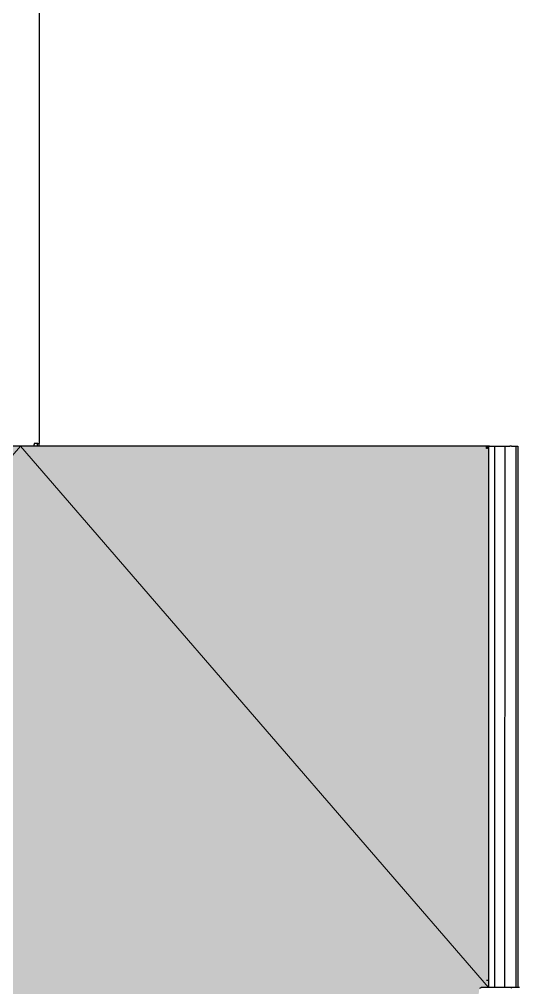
# Model space of a CAD drawing. Header units: millimetres. Extents: x 2698011 to 2856548, y 1019778 to 1210064.
# Drawn here: x 2781327 to 2781876, y 1121683 to 1122747 of the extents above; entities that cross this region are included whole.
import ezdxf

# ---------------------------------------------------------------- set-up
doc = ezdxf.new("R2010")
doc.units = ezdxf.units.MM
doc.layers.add('_ 252', color=9, linetype='Continuous', lineweight=5)
doc.layers.add('Bloques borde', color=9, linetype='Continuous')
doc.layers.add('Y_ CAJAS', color=9, linetype='Continuous')

# ---------------------------------------------------------------- blocks, each defined once
blk = doc.blocks.new('CO ALURA_  2500 tras 1120 CE ESQ - Inc')
h = blk.add_hatch(color=256)
h.dxf.hatch_style = 1
h.paths.add_polyline_path([(0.018, 2.3042, 0.344892), (0.0031, 2.2848, -0.16233), (0.0015, 2.28), (1.0105, 2.28, -0.159948), (1.0089, 2.2847), (1.0089, 2.285, 0.342283), (0.994, 2.3042, 0.126499)])
h = blk.add_hatch(color=256)
h.dxf.hatch_style = 1
h.paths.add_polyline_path([(-0.0075, 2.28), (1.0195, 2.28), (1.0195, 1.685), (-0.0075, 1.685)])
at = {"layer": '_ 252'}
blk.add_lwpolyline([(1.0195, 2.28), (0.506, 1.685), (-0.0075, 2.28)], dxfattribs=at)
at = {"layer": 'Bloques borde', "linetype": 'Continuous'}
for p, q in [((1.0182, 2.28), (1.0113, 2.28)), ((1.0182, 2.28), (1.0113, 2.28)), ((1.0441, 2.28), (1.0182, 2.28)), ((1.0441, 2.28), (1.0182, 2.28)), ((1.0195, 1.685), (1.0195, 2.28)), ((1.0195, 1.685), (1.0195, 2.28)), ((1.0262, 1.685), (1.0262, 2.28)), ((1.0262, 1.685), (1.0262, 2.28)), ((1.0372, 1.685), (1.0372, 2.28)), ((1.0372, 1.685), (1.0372, 2.28)), ((1.0441, 2.28), (1.0441, 2.28)), ((1.0509, 2.28), (1.0441, 2.28)), ((1.0441, 2.28), (1.0441, 2.28)), ((1.0509, 2.28), (1.0441, 2.28)), ((1.0495, 1.685), (1.0495, 2.28)), ((1.0495, 1.685), (1.0495, 2.28)), ((1.0509, 2.28), (1.051, 2.28)), ((1.0509, 2.28), (1.051, 2.28)), ((1.0536, 2.28), (1.051, 2.28)), ((1.0536, 2.28), (1.051, 2.28)), ((1.0518, 1.685), (1.0518, 2.28)), ((1.0518, 1.685), (1.0518, 2.28)), ((1.0173, 1.685), (-0.0053, 1.685)), ((1.0173, 1.685), (-0.0053, 1.685)), ((0.521, 1.685), (0.521, 1.6832)), ((0.521, 1.685), (0.521, 1.6832)), ((0.521, 1.682), (0.521, 1.6832)), ((0.521, 1.682), (0.521, 1.6832)), ((0.525, 1.682), (0.521, 1.682)), ((0.525, 1.682), (0.521, 1.682)), ((0.524, 1.682), (0.524, 1.685)), ((0.524, 1.682), (0.524, 1.685)), ((0.525, 1.682), (0.5268, 1.682)), ((0.525, 1.682), (0.5268, 1.682)), ((0.526, 1.682), (0.526, 1.685)), ((0.526, 1.682), (0.526, 1.685)), ((0.5268, 1.682), (0.5268, 1.19)), ((0.5268, 1.682), (0.5268, 1.19)), ((1.0173, 1.6874), (1.0173, 1.685)), ((1.0173, 1.6874), (1.0173, 1.685)), ((1.0195, 1.6862), (1.0173, 1.6862)), ((1.0195, 1.6862), (1.0173, 1.6862)), ((1.0195, 1.685), (1.0173, 1.685)), ((1.0195, 1.685), (1.0173, 1.685)), ((1.0183, 1.6872), (1.0183, 1.6862)), ((1.0183, 1.6872), (1.0183, 1.6862)), ((1.0205, 1.685), (1.0195, 1.685)), ((1.0205, 1.685), (1.0195, 1.685)), ((1.0205, 1.685), (1.0242, 1.685)), ((1.0205, 1.685), (1.0242, 1.685)), ((1.0242, 1.685), (1.0262, 1.685)), ((1.0242, 1.685), (1.0262, 1.685)), ((1.0262, 1.685), (1.0372, 1.685)), ((1.0262, 1.685), (1.0372, 1.685)), ((1.0372, 1.685), (1.0392, 1.685)), ((1.0372, 1.685), (1.0392, 1.685)), ((1.0392, 1.685), (1.043, 1.685)), ((1.0392, 1.685), (1.043, 1.685)), ((1.0446, 1.685), (1.043, 1.685)), ((1.0446, 1.685), (1.043, 1.685)), ((1.0446, 1.685), (1.0495, 1.685)), ((1.0446, 1.685), (1.0495, 1.685)), ((1.0495, 1.685), (1.0517, 1.685)), ((1.0495, 1.685), (1.0517, 1.685)), ((1.0517, 1.685), (1.0518, 1.685)), ((1.0517, 1.685), (1.0518, 1.685))]:
    blk.add_line(p, q, dxfattribs=at)
for points in [[(1.0195, 2.272, 0), (1.0195, 2.272, 0), (1.0195, 2.272, 0), (1.0195, 2.272, 0), (1.0195, 2.2721, 0), (1.0195, 2.2721, 0), (1.0195, 2.2721, 0), (1.0195, 2.2721, 0), (1.0195, 2.2721, 0), (1.0195, 2.2721, 0), (1.0195, 2.2721, 0), (1.0195, 2.2721, 0), (1.0195, 2.2721, 0), (1.0195, 2.2721, 0), (1.0195, 2.2721, 0), (1.0195, 2.2721, 0), (1.0195, 2.2721, 0), (1.0195, 2.2721, 0), (1.0195, 2.2721, 0), (1.0195, 2.2721, 0), (1.0195, 2.2721, 0), (1.0195, 2.2721, 0), (1.0194, 2.2721, 0), (1.0194, 2.2721, 0), (1.0194, 2.2721, 0), (1.0194, 2.2721, 0), (1.0194, 2.2721, 0), (1.0194, 2.2721, 0), (1.0194, 2.2721, 0), (1.0194, 2.2721, 0), (1.0194, 2.2721, 0), (1.0194, 2.2721, 0), (1.0194, 2.2721, 0), (1.0193, 2.2721, 0), (1.0193, 2.2721, 0), (1.0193, 2.2721, 0), (1.0193, 2.2721, 0), (1.0193, 2.2721, 0), (1.0193, 2.2721, 0), (1.0193, 2.2721, 0), (1.0193, 2.2721, 0), (1.0193, 2.2721, 0), (1.0192, 2.2721, 0), (1.0192, 2.2721, 0), (1.0192, 2.2721, 0), (1.0192, 2.2721, 0), (1.0192, 2.2722, 0), (1.0192, 2.2722, 0), (1.0192, 2.2722, 0), (1.0191, 2.2722, 0), (1.0191, 2.2722, 0), (1.0191, 2.2722, 0), (1.0191, 2.2722, 0), (1.0191, 2.2722, 0), (1.0191, 2.2722, 0), (1.019, 2.2722, 0), (1.019, 2.2722, 0), (1.019, 2.2722, 0), (1.019, 2.2722, 0), (1.019, 2.2722, 0), (1.019, 2.2722, 0), (1.0189, 2.2722, 0), (1.0189, 2.2722, 0), (1.0189, 2.2722, 0), (1.0189, 2.2722, 0), (1.0189, 2.2722, 0), (1.0188, 2.2722, 0), (1.0188, 2.2722, 0), (1.0188, 2.2722, 0), (1.0188, 2.2722, 0), (1.0188, 2.2722, 0), (1.0187, 2.2722, 0), (1.0187, 2.2722, 0), (1.0187, 2.2722, 0), (1.0187, 2.2722, 0), (1.0187, 2.2722, 0), (1.0186, 2.2722, 0), (1.0186, 2.2722, 0), (1.0186, 2.2722, 0), (1.0186, 2.2722, 0), (1.0185, 2.2722, 0), (1.0185, 2.2722, 0), (1.0185, 2.2722, 0), (1.0185, 2.2722, 0), (1.0185, 2.2722, 0), (1.0184, 2.2722, 0), (1.0184, 2.2722, 0), (1.0184, 2.2722, 0), (1.0184, 2.2722, 0), (1.0183, 2.2722, 0), (1.0183, 2.2722, 0), (1.0183, 2.2722, 0), (1.0183, 2.2722, 0), (1.0182, 2.2722, 0), (1.0182, 2.2722, 0), (1.0182, 2.2722, 0), (1.0182, 2.2722, 0), (1.0181, 2.2722, 0), (1.0181, 2.2722, 0), (1.0181, 2.2722, 0), (1.0181, 2.2722, 0), (1.018, 2.2722, 0), (1.018, 2.2722, 0), (1.018, 2.2722, 0), (1.018, 2.2722, 0), (1.0179, 2.2722, 0), (1.0179, 2.2722, 0), (1.0179, 2.2722, 0), (1.0179, 2.2722, 0), (1.0178, 2.2722, 0), (1.0178, 2.2722, 0), (1.0178, 2.2722, 0), (1.0178, 2.2722, 0), (1.0177, 2.2722, 0), (1.0177, 2.2722, 0), (1.0177, 2.2722, 0), (1.0176, 2.2722, 0), (1.0176, 2.2722, 0), (1.0176, 2.2722, 0), (1.0176, 2.2722, 0), (1.0175, 2.2722, 0), (1.0175, 2.2722, 0), (1.0175, 2.2722, 0), (1.0175, 2.2722, 0), (1.0174, 2.2722, 0), (1.0174, 2.2722, 0), (1.0174, 2.2722, 0), (1.0174, 2.2722, 0), (1.0173, 2.2722, 0)], [(1.0195, 2.272, 0), (1.0195, 2.272, 0), (1.0195, 2.272, 0), (1.0195, 2.272, 0), (1.0195, 2.2721, 0), (1.0195, 2.2721, 0), (1.0195, 2.2721, 0), (1.0195, 2.2721, 0), (1.0195, 2.2721, 0), (1.0195, 2.2721, 0), (1.0195, 2.2721, 0), (1.0195, 2.2721, 0), (1.0195, 2.2721, 0), (1.0195, 2.2721, 0), (1.0195, 2.2721, 0), (1.0195, 2.2721, 0), (1.0195, 2.2721, 0), (1.0195, 2.2721, 0), (1.0195, 2.2721, 0), (1.0195, 2.2721, 0), (1.0195, 2.2721, 0), (1.0195, 2.2721, 0), (1.0194, 2.2721, 0), (1.0194, 2.2721, 0), (1.0194, 2.2721, 0), (1.0194, 2.2721, 0), (1.0194, 2.2721, 0), (1.0194, 2.2721, 0), (1.0194, 2.2721, 0), (1.0194, 2.2721, 0), (1.0194, 2.2721, 0), (1.0194, 2.2721, 0), (1.0194, 2.2721, 0), (1.0193, 2.2721, 0), (1.0193, 2.2721, 0), (1.0193, 2.2721, 0), (1.0193, 2.2721, 0), (1.0193, 2.2721, 0), (1.0193, 2.2721, 0), (1.0193, 2.2721, 0), (1.0193, 2.2721, 0), (1.0193, 2.2721, 0), (1.0192, 2.2721, 0), (1.0192, 2.2721, 0), (1.0192, 2.2721, 0), (1.0192, 2.2721, 0), (1.0192, 2.2722, 0), (1.0192, 2.2722, 0), (1.0192, 2.2722, 0), (1.0191, 2.2722, 0), (1.0191, 2.2722, 0), (1.0191, 2.2722, 0), (1.0191, 2.2722, 0), (1.0191, 2.2722, 0), (1.0191, 2.2722, 0), (1.019, 2.2722, 0), (1.019, 2.2722, 0), (1.019, 2.2722, 0), (1.019, 2.2722, 0), (1.019, 2.2722, 0), (1.019, 2.2722, 0), (1.0189, 2.2722, 0), (1.0189, 2.2722, 0), (1.0189, 2.2722, 0), (1.0189, 2.2722, 0), (1.0189, 2.2722, 0), (1.0188, 2.2722, 0), (1.0188, 2.2722, 0), (1.0188, 2.2722, 0), (1.0188, 2.2722, 0), (1.0188, 2.2722, 0), (1.0187, 2.2722, 0), (1.0187, 2.2722, 0), (1.0187, 2.2722, 0), (1.0187, 2.2722, 0), (1.0187, 2.2722, 0), (1.0186, 2.2722, 0), (1.0186, 2.2722, 0), (1.0186, 2.2722, 0), (1.0186, 2.2722, 0), (1.0185, 2.2722, 0), (1.0185, 2.2722, 0), (1.0185, 2.2722, 0), (1.0185, 2.2722, 0), (1.0185, 2.2722, 0), (1.0184, 2.2722, 0), (1.0184, 2.2722, 0), (1.0184, 2.2722, 0), (1.0184, 2.2722, 0), (1.0183, 2.2722, 0), (1.0183, 2.2722, 0), (1.0183, 2.2722, 0), (1.0183, 2.2722, 0), (1.0182, 2.2722, 0), (1.0182, 2.2722, 0), (1.0182, 2.2722, 0), (1.0182, 2.2722, 0), (1.0181, 2.2722, 0), (1.0181, 2.2722, 0), (1.0181, 2.2722, 0), (1.0181, 2.2722, 0), (1.018, 2.2722, 0), (1.018, 2.2722, 0), (1.018, 2.2722, 0), (1.018, 2.2722, 0), (1.0179, 2.2722, 0), (1.0179, 2.2722, 0), (1.0179, 2.2722, 0), (1.0179, 2.2722, 0), (1.0178, 2.2722, 0), (1.0178, 2.2722, 0), (1.0178, 2.2722, 0), (1.0178, 2.2722, 0), (1.0177, 2.2722, 0), (1.0177, 2.2722, 0), (1.0177, 2.2722, 0), (1.0176, 2.2722, 0), (1.0176, 2.2722, 0), (1.0176, 2.2722, 0), (1.0176, 2.2722, 0), (1.0175, 2.2722, 0), (1.0175, 2.2722, 0), (1.0175, 2.2722, 0), (1.0175, 2.2722, 0), (1.0174, 2.2722, 0), (1.0174, 2.2722, 0), (1.0174, 2.2722, 0), (1.0174, 2.2722, 0), (1.0173, 2.2722, 0)], [(1.0195, 2.272, 0), (1.0195, 2.272, 0), (1.0195, 2.272, 0), (1.0195, 2.272, 0), (1.0195, 2.2721, 0), (1.0195, 2.2721, 0), (1.0195, 2.2721, 0), (1.0195, 2.2721, 0), (1.0195, 2.2721, 0), (1.0195, 2.2721, 0), (1.0195, 2.2721, 0), (1.0195, 2.2721, 0), (1.0195, 2.2721, 0), (1.0195, 2.2721, 0), (1.0195, 2.2721, 0), (1.0195, 2.2721, 0), (1.0195, 2.2721, 0), (1.0195, 2.2721, 0), (1.0195, 2.2721, 0), (1.0195, 2.2721, 0), (1.0195, 2.2721, 0), (1.0195, 2.2721, 0), (1.0194, 2.2721, 0), (1.0194, 2.2721, 0), (1.0194, 2.2721, 0), (1.0194, 2.2721, 0), (1.0194, 2.2721, 0), (1.0194, 2.2721, 0), (1.0194, 2.2721, 0), (1.0194, 2.2721, 0), (1.0194, 2.2721, 0), (1.0194, 2.2721, 0), (1.0194, 2.2721, 0), (1.0193, 2.2721, 0), (1.0193, 2.2721, 0), (1.0193, 2.2721, 0), (1.0193, 2.2721, 0), (1.0193, 2.2721, 0), (1.0193, 2.2721, 0), (1.0193, 2.2721, 0), (1.0193, 2.2721, 0), (1.0193, 2.2721, 0), (1.0192, 2.2721, 0), (1.0192, 2.2721, 0), (1.0192, 2.2721, 0), (1.0192, 2.2721, 0), (1.0192, 2.2722, 0), (1.0192, 2.2722, 0), (1.0192, 2.2722, 0), (1.0191, 2.2722, 0), (1.0191, 2.2722, 0), (1.0191, 2.2722, 0), (1.0191, 2.2722, 0), (1.0191, 2.2722, 0), (1.0191, 2.2722, 0), (1.019, 2.2722, 0), (1.019, 2.2722, 0), (1.019, 2.2722, 0), (1.019, 2.2722, 0), (1.019, 2.2722, 0), (1.019, 2.2722, 0), (1.0189, 2.2722, 0), (1.0189, 2.2722, 0), (1.0189, 2.2722, 0), (1.0189, 2.2722, 0), (1.0189, 2.2722, 0), (1.0188, 2.2722, 0), (1.0188, 2.2722, 0), (1.0188, 2.2722, 0), (1.0188, 2.2722, 0), (1.0188, 2.2722, 0), (1.0187, 2.2722, 0), (1.0187, 2.2722, 0), (1.0187, 2.2722, 0), (1.0187, 2.2722, 0), (1.0187, 2.2722, 0), (1.0186, 2.2722, 0), (1.0186, 2.2722, 0), (1.0186, 2.2722, 0), (1.0186, 2.2722, 0), (1.0185, 2.2722, 0), (1.0185, 2.2722, 0), (1.0185, 2.2722, 0), (1.0185, 2.2722, 0), (1.0185, 2.2722, 0), (1.0184, 2.2722, 0), (1.0184, 2.2722, 0), (1.0184, 2.2722, 0), (1.0184, 2.2722, 0), (1.0183, 2.2722, 0), (1.0183, 2.2722, 0), (1.0183, 2.2722, 0), (1.0183, 2.2722, 0), (1.0182, 2.2722, 0), (1.0182, 2.2722, 0), (1.0182, 2.2722, 0), (1.0182, 2.2722, 0), (1.0181, 2.2722, 0), (1.0181, 2.2722, 0), (1.0181, 2.2722, 0), (1.0181, 2.2722, 0), (1.018, 2.2722, 0), (1.018, 2.2722, 0), (1.018, 2.2722, 0), (1.018, 2.2722, 0), (1.0179, 2.2722, 0), (1.0179, 2.2722, 0), (1.0179, 2.2722, 0), (1.0179, 2.2722, 0), (1.0178, 2.2722, 0), (1.0178, 2.2722, 0), (1.0178, 2.2722, 0), (1.0178, 2.2722, 0), (1.0177, 2.2722, 0), (1.0177, 2.2722, 0), (1.0177, 2.2722, 0), (1.0176, 2.2722, 0), (1.0176, 2.2722, 0), (1.0176, 2.2722, 0), (1.0176, 2.2722, 0), (1.0175, 2.2722, 0), (1.0175, 2.2722, 0), (1.0175, 2.2722, 0), (1.0175, 2.2722, 0), (1.0174, 2.2722, 0), (1.0174, 2.2722, 0), (1.0174, 2.2722, 0), (1.0174, 2.2722, 0), (1.0173, 2.2722, 0)], [(1.0195, 2.272, 0), (1.0195, 2.272, 0), (1.0195, 2.272, 0), (1.0195, 2.272, 0), (1.0195, 2.2721, 0), (1.0195, 2.2721, 0), (1.0195, 2.2721, 0), (1.0195, 2.2721, 0), (1.0195, 2.2721, 0), (1.0195, 2.2721, 0), (1.0195, 2.2721, 0), (1.0195, 2.2721, 0), (1.0195, 2.2721, 0), (1.0195, 2.2721, 0), (1.0195, 2.2721, 0), (1.0195, 2.2721, 0), (1.0195, 2.2721, 0), (1.0195, 2.2721, 0), (1.0195, 2.2721, 0), (1.0195, 2.2721, 0), (1.0195, 2.2721, 0), (1.0195, 2.2721, 0), (1.0194, 2.2721, 0), (1.0194, 2.2721, 0), (1.0194, 2.2721, 0), (1.0194, 2.2721, 0), (1.0194, 2.2721, 0), (1.0194, 2.2721, 0), (1.0194, 2.2721, 0), (1.0194, 2.2721, 0), (1.0194, 2.2721, 0), (1.0194, 2.2721, 0), (1.0194, 2.2721, 0), (1.0193, 2.2721, 0), (1.0193, 2.2721, 0), (1.0193, 2.2721, 0), (1.0193, 2.2721, 0), (1.0193, 2.2721, 0), (1.0193, 2.2721, 0), (1.0193, 2.2721, 0), (1.0193, 2.2721, 0), (1.0193, 2.2721, 0), (1.0192, 2.2721, 0), (1.0192, 2.2721, 0), (1.0192, 2.2721, 0), (1.0192, 2.2721, 0), (1.0192, 2.2722, 0), (1.0192, 2.2722, 0), (1.0192, 2.2722, 0), (1.0191, 2.2722, 0), (1.0191, 2.2722, 0), (1.0191, 2.2722, 0), (1.0191, 2.2722, 0), (1.0191, 2.2722, 0), (1.0191, 2.2722, 0), (1.019, 2.2722, 0), (1.019, 2.2722, 0), (1.019, 2.2722, 0), (1.019, 2.2722, 0), (1.019, 2.2722, 0), (1.019, 2.2722, 0), (1.0189, 2.2722, 0), (1.0189, 2.2722, 0), (1.0189, 2.2722, 0), (1.0189, 2.2722, 0), (1.0189, 2.2722, 0), (1.0188, 2.2722, 0), (1.0188, 2.2722, 0), (1.0188, 2.2722, 0), (1.0188, 2.2722, 0), (1.0188, 2.2722, 0), (1.0187, 2.2722, 0), (1.0187, 2.2722, 0), (1.0187, 2.2722, 0), (1.0187, 2.2722, 0), (1.0187, 2.2722, 0), (1.0186, 2.2722, 0), (1.0186, 2.2722, 0), (1.0186, 2.2722, 0), (1.0186, 2.2722, 0), (1.0185, 2.2722, 0), (1.0185, 2.2722, 0), (1.0185, 2.2722, 0), (1.0185, 2.2722, 0), (1.0185, 2.2722, 0), (1.0184, 2.2722, 0), (1.0184, 2.2722, 0), (1.0184, 2.2722, 0), (1.0184, 2.2722, 0), (1.0183, 2.2722, 0), (1.0183, 2.2722, 0), (1.0183, 2.2722, 0), (1.0183, 2.2722, 0), (1.0182, 2.2722, 0), (1.0182, 2.2722, 0), (1.0182, 2.2722, 0), (1.0182, 2.2722, 0), (1.0181, 2.2722, 0), (1.0181, 2.2722, 0), (1.0181, 2.2722, 0), (1.0181, 2.2722, 0), (1.018, 2.2722, 0), (1.018, 2.2722, 0), (1.018, 2.2722, 0), (1.018, 2.2722, 0), (1.0179, 2.2722, 0), (1.0179, 2.2722, 0), (1.0179, 2.2722, 0), (1.0179, 2.2722, 0), (1.0178, 2.2722, 0), (1.0178, 2.2722, 0), (1.0178, 2.2722, 0), (1.0178, 2.2722, 0), (1.0177, 2.2722, 0), (1.0177, 2.2722, 0), (1.0177, 2.2722, 0), (1.0176, 2.2722, 0), (1.0176, 2.2722, 0), (1.0176, 2.2722, 0), (1.0176, 2.2722, 0), (1.0175, 2.2722, 0), (1.0175, 2.2722, 0), (1.0175, 2.2722, 0), (1.0175, 2.2722, 0), (1.0174, 2.2722, 0), (1.0174, 2.2722, 0), (1.0174, 2.2722, 0), (1.0174, 2.2722, 0), (1.0173, 2.2722, 0)], [(1.0195, 1.6872, 0), (1.0195, 1.6872, 0), (1.0195, 1.6872, 0), (1.0195, 1.6872, 0), (1.0195, 1.6872, 0), (1.0195, 1.6872, 0), (1.0195, 1.6872, 0), (1.0195, 1.6872, 0), (1.0195, 1.6872, 0), (1.0195, 1.6872, 0), (1.0195, 1.6872, 0), (1.0195, 1.6872, 0), (1.0195, 1.6872, 0), (1.0195, 1.6872, 0), (1.0195, 1.6872, 0), (1.0195, 1.6872, 0), (1.0195, 1.6872, 0), (1.0195, 1.6872, 0), (1.0195, 1.6872, 0), (1.0195, 1.6872, 0), (1.0195, 1.6872, 0), (1.0195, 1.6872, 0), (1.0194, 1.6872, 0), (1.0194, 1.6872, 0), (1.0194, 1.6872, 0), (1.0194, 1.6872, 0), (1.0194, 1.6872, 0), (1.0194, 1.6872, 0), (1.0194, 1.6872, 0), (1.0194, 1.6872, 0), (1.0194, 1.6872, 0), (1.0194, 1.6872, 0), (1.0194, 1.6872, 0), (1.0193, 1.6873, 0), (1.0193, 1.6873, 0), (1.0193, 1.6873, 0), (1.0193, 1.6873, 0), (1.0193, 1.6873, 0), (1.0193, 1.6873, 0), (1.0193, 1.6873, 0), (1.0193, 1.6873, 0), (1.0193, 1.6873, 0), (1.0192, 1.6873, 0), (1.0192, 1.6873, 0), (1.0192, 1.6873, 0), (1.0192, 1.6873, 0), (1.0192, 1.6873, 0), (1.0192, 1.6873, 0), (1.0192, 1.6873, 0), (1.0191, 1.6873, 0), (1.0191, 1.6873, 0), (1.0191, 1.6873, 0), (1.0191, 1.6873, 0), (1.0191, 1.6873, 0), (1.0191, 1.6873, 0), (1.019, 1.6873, 0), (1.019, 1.6873, 0), (1.019, 1.6873, 0), (1.019, 1.6873, 0), (1.019, 1.6873, 0), (1.019, 1.6873, 0), (1.0189, 1.6873, 0), (1.0189, 1.6873, 0), (1.0189, 1.6873, 0), (1.0189, 1.6873, 0), (1.0189, 1.6873, 0), (1.0188, 1.6873, 0), (1.0188, 1.6873, 0), (1.0188, 1.6873, 0), (1.0188, 1.6873, 0), (1.0188, 1.6873, 0), (1.0187, 1.6873, 0), (1.0187, 1.6873, 0), (1.0187, 1.6873, 0), (1.0187, 1.6873, 0), (1.0187, 1.6873, 0), (1.0186, 1.6873, 0), (1.0186, 1.6873, 0), (1.0186, 1.6873, 0), (1.0186, 1.6873, 0), (1.0185, 1.6873, 0), (1.0185, 1.6873, 0), (1.0185, 1.6873, 0), (1.0185, 1.6873, 0), (1.0185, 1.6873, 0), (1.0184, 1.6873, 0), (1.0184, 1.6873, 0), (1.0184, 1.6873, 0), (1.0184, 1.6874, 0), (1.0183, 1.6874, 0), (1.0183, 1.6874, 0), (1.0183, 1.6874, 0), (1.0183, 1.6874, 0), (1.0182, 1.6874, 0), (1.0182, 1.6874, 0), (1.0182, 1.6874, 0), (1.0182, 1.6874, 0), (1.0181, 1.6874, 0), (1.0181, 1.6874, 0), (1.0181, 1.6874, 0), (1.0181, 1.6874, 0), (1.018, 1.6874, 0), (1.018, 1.6874, 0), (1.018, 1.6874, 0), (1.018, 1.6874, 0), (1.0179, 1.6874, 0), (1.0179, 1.6874, 0), (1.0179, 1.6874, 0), (1.0179, 1.6874, 0), (1.0178, 1.6874, 0), (1.0178, 1.6874, 0), (1.0178, 1.6874, 0), (1.0178, 1.6874, 0), (1.0177, 1.6874, 0), (1.0177, 1.6874, 0), (1.0177, 1.6874, 0), (1.0176, 1.6874, 0), (1.0176, 1.6874, 0), (1.0176, 1.6874, 0), (1.0176, 1.6874, 0), (1.0175, 1.6874, 0), (1.0175, 1.6874, 0), (1.0175, 1.6874, 0), (1.0175, 1.6874, 0), (1.0174, 1.6874, 0), (1.0174, 1.6874, 0), (1.0174, 1.6874, 0), (1.0174, 1.6874, 0), (1.0173, 1.6874, 0)], [(1.0195, 1.6872, 0), (1.0195, 1.6872, 0), (1.0195, 1.6872, 0), (1.0195, 1.6872, 0), (1.0195, 1.6872, 0), (1.0195, 1.6872, 0), (1.0195, 1.6872, 0), (1.0195, 1.6872, 0), (1.0195, 1.6872, 0), (1.0195, 1.6872, 0), (1.0195, 1.6872, 0), (1.0195, 1.6872, 0), (1.0195, 1.6872, 0), (1.0195, 1.6872, 0), (1.0195, 1.6872, 0), (1.0195, 1.6872, 0), (1.0195, 1.6872, 0), (1.0195, 1.6872, 0), (1.0195, 1.6872, 0), (1.0195, 1.6872, 0), (1.0195, 1.6872, 0), (1.0195, 1.6872, 0), (1.0194, 1.6872, 0), (1.0194, 1.6872, 0), (1.0194, 1.6872, 0), (1.0194, 1.6872, 0), (1.0194, 1.6872, 0), (1.0194, 1.6872, 0), (1.0194, 1.6872, 0), (1.0194, 1.6872, 0), (1.0194, 1.6872, 0), (1.0194, 1.6872, 0), (1.0194, 1.6872, 0), (1.0193, 1.6873, 0), (1.0193, 1.6873, 0), (1.0193, 1.6873, 0), (1.0193, 1.6873, 0), (1.0193, 1.6873, 0), (1.0193, 1.6873, 0), (1.0193, 1.6873, 0), (1.0193, 1.6873, 0), (1.0193, 1.6873, 0), (1.0192, 1.6873, 0), (1.0192, 1.6873, 0), (1.0192, 1.6873, 0), (1.0192, 1.6873, 0), (1.0192, 1.6873, 0), (1.0192, 1.6873, 0), (1.0192, 1.6873, 0), (1.0191, 1.6873, 0), (1.0191, 1.6873, 0), (1.0191, 1.6873, 0), (1.0191, 1.6873, 0), (1.0191, 1.6873, 0), (1.0191, 1.6873, 0), (1.019, 1.6873, 0), (1.019, 1.6873, 0), (1.019, 1.6873, 0), (1.019, 1.6873, 0), (1.019, 1.6873, 0), (1.019, 1.6873, 0), (1.0189, 1.6873, 0), (1.0189, 1.6873, 0), (1.0189, 1.6873, 0), (1.0189, 1.6873, 0), (1.0189, 1.6873, 0), (1.0188, 1.6873, 0), (1.0188, 1.6873, 0), (1.0188, 1.6873, 0), (1.0188, 1.6873, 0), (1.0188, 1.6873, 0), (1.0187, 1.6873, 0), (1.0187, 1.6873, 0), (1.0187, 1.6873, 0), (1.0187, 1.6873, 0), (1.0187, 1.6873, 0), (1.0186, 1.6873, 0), (1.0186, 1.6873, 0), (1.0186, 1.6873, 0), (1.0186, 1.6873, 0), (1.0185, 1.6873, 0), (1.0185, 1.6873, 0), (1.0185, 1.6873, 0), (1.0185, 1.6873, 0), (1.0185, 1.6873, 0), (1.0184, 1.6873, 0), (1.0184, 1.6873, 0), (1.0184, 1.6873, 0), (1.0184, 1.6874, 0), (1.0183, 1.6874, 0), (1.0183, 1.6874, 0), (1.0183, 1.6874, 0), (1.0183, 1.6874, 0), (1.0182, 1.6874, 0), (1.0182, 1.6874, 0), (1.0182, 1.6874, 0), (1.0182, 1.6874, 0), (1.0181, 1.6874, 0), (1.0181, 1.6874, 0), (1.0181, 1.6874, 0), (1.0181, 1.6874, 0), (1.018, 1.6874, 0), (1.018, 1.6874, 0), (1.018, 1.6874, 0), (1.018, 1.6874, 0), (1.0179, 1.6874, 0), (1.0179, 1.6874, 0), (1.0179, 1.6874, 0), (1.0179, 1.6874, 0), (1.0178, 1.6874, 0), (1.0178, 1.6874, 0), (1.0178, 1.6874, 0), (1.0178, 1.6874, 0), (1.0177, 1.6874, 0), (1.0177, 1.6874, 0), (1.0177, 1.6874, 0), (1.0176, 1.6874, 0), (1.0176, 1.6874, 0), (1.0176, 1.6874, 0), (1.0176, 1.6874, 0), (1.0175, 1.6874, 0), (1.0175, 1.6874, 0), (1.0175, 1.6874, 0), (1.0175, 1.6874, 0), (1.0174, 1.6874, 0), (1.0174, 1.6874, 0), (1.0174, 1.6874, 0), (1.0174, 1.6874, 0), (1.0173, 1.6874, 0)], [(1.0183, 1.6872, 0), (1.0183, 1.6872, 0), (1.0183, 1.6872, 0), (1.0183, 1.6872, 0), (1.0183, 1.6872, 0), (1.0183, 1.6872, 0), (1.0183, 1.6872, 0), (1.0183, 1.6872, 0), (1.0183, 1.6872, 0), (1.0183, 1.6872, 0), (1.0183, 1.6872, 0), (1.0183, 1.6872, 0), (1.0183, 1.6872, 0), (1.0183, 1.6872, 0), (1.0183, 1.6872, 0), (1.0183, 1.6872, 0), (1.0183, 1.6872, 0), (1.0183, 1.6872, 0), (1.0183, 1.6872, 0), (1.0183, 1.6872, 0), (1.0183, 1.6872, 0), (1.0183, 1.6872, 0), (1.0183, 1.6872, 0), (1.0183, 1.6872, 0), (1.0183, 1.6872, 0), (1.0183, 1.6872, 0), (1.0183, 1.6872, 0), (1.0183, 1.6872, 0), (1.0183, 1.6872, 0), (1.0183, 1.6872, 0), (1.0183, 1.6872, 0), (1.0183, 1.6872, 0), (1.0182, 1.6872, 0), (1.0182, 1.6872, 0), (1.0182, 1.6872, 0), (1.0182, 1.6872, 0), (1.0182, 1.6872, 0), (1.0182, 1.6872, 0), (1.0182, 1.6872, 0), (1.0182, 1.6872, 0), (1.0182, 1.6872, 0), (1.0182, 1.6872, 0), (1.0182, 1.6872, 0), (1.0182, 1.6872, 0), (1.0182, 1.6872, 0), (1.0182, 1.6872, 0), (1.0182, 1.6872, 0), (1.0182, 1.6872, 0), (1.0182, 1.6872, 0), (1.0181, 1.6872, 0), (1.0181, 1.6872, 0), (1.0181, 1.6872, 0), (1.0181, 1.6872, 0), (1.0181, 1.6872, 0), (1.0181, 1.6872, 0), (1.0181, 1.6872, 0), (1.0181, 1.6872, 0), (1.0181, 1.6872, 0), (1.0181, 1.6872, 0), (1.0181, 1.6872, 0), (1.0181, 1.6872, 0), (1.0181, 1.6872, 0), (1.018, 1.6872, 0), (1.018, 1.6872, 0), (1.018, 1.6872, 0), (1.018, 1.6872, 0), (1.018, 1.6872, 0), (1.018, 1.6872, 0), (1.018, 1.6872, 0), (1.018, 1.6872, 0), (1.018, 1.6872, 0), (1.018, 1.6872, 0), (1.018, 1.6872, 0), (1.0179, 1.6872, 0), (1.0179, 1.6872, 0), (1.0179, 1.6872, 0), (1.0179, 1.6872, 0), (1.0179, 1.6872, 0), (1.0179, 1.6872, 0), (1.0179, 1.6872, 0), (1.0179, 1.6872, 0), (1.0179, 1.6872, 0), (1.0179, 1.6872, 0), (1.0178, 1.6872, 0), (1.0178, 1.6872, 0), (1.0178, 1.6872, 0), (1.0178, 1.6873, 0), (1.0178, 1.6873, 0), (1.0178, 1.6873, 0), (1.0178, 1.6873, 0), (1.0178, 1.6873, 0), (1.0178, 1.6873, 0), (1.0178, 1.6873, 0), (1.0177, 1.6873, 0), (1.0177, 1.6873, 0), (1.0177, 1.6873, 0), (1.0177, 1.6873, 0), (1.0177, 1.6873, 0), (1.0177, 1.6873, 0), (1.0177, 1.6873, 0), (1.0177, 1.6873, 0), (1.0176, 1.6873, 0), (1.0176, 1.6873, 0), (1.0176, 1.6873, 0), (1.0176, 1.6873, 0), (1.0176, 1.6873, 0), (1.0176, 1.6873, 0), (1.0176, 1.6873, 0), (1.0176, 1.6873, 0), (1.0176, 1.6873, 0), (1.0175, 1.6873, 0), (1.0175, 1.6873, 0), (1.0175, 1.6873, 0), (1.0175, 1.6873, 0), (1.0175, 1.6873, 0), (1.0175, 1.6873, 0), (1.0175, 1.6873, 0), (1.0175, 1.6873, 0), (1.0174, 1.6873, 0), (1.0174, 1.6873, 0), (1.0174, 1.6873, 0), (1.0174, 1.6873, 0), (1.0174, 1.6873, 0), (1.0174, 1.6873, 0), (1.0174, 1.6873, 0), (1.0174, 1.6873, 0), (1.0173, 1.6873, 0), (1.0173, 1.6873, 0), (1.0173, 1.6873, 0)], [(1.0183, 1.6872, 0), (1.0183, 1.6872, 0), (1.0183, 1.6872, 0), (1.0183, 1.6872, 0), (1.0183, 1.6872, 0), (1.0183, 1.6872, 0), (1.0183, 1.6872, 0), (1.0183, 1.6872, 0), (1.0183, 1.6872, 0), (1.0183, 1.6872, 0), (1.0183, 1.6872, 0), (1.0183, 1.6872, 0), (1.0183, 1.6872, 0), (1.0183, 1.6872, 0), (1.0183, 1.6872, 0), (1.0183, 1.6872, 0), (1.0183, 1.6872, 0), (1.0183, 1.6872, 0), (1.0183, 1.6872, 0), (1.0183, 1.6872, 0), (1.0183, 1.6872, 0), (1.0183, 1.6872, 0), (1.0183, 1.6872, 0), (1.0183, 1.6872, 0), (1.0183, 1.6872, 0), (1.0183, 1.6872, 0), (1.0183, 1.6872, 0), (1.0183, 1.6872, 0), (1.0183, 1.6872, 0), (1.0183, 1.6872, 0), (1.0183, 1.6872, 0), (1.0183, 1.6872, 0), (1.0182, 1.6872, 0), (1.0182, 1.6872, 0), (1.0182, 1.6872, 0), (1.0182, 1.6872, 0), (1.0182, 1.6872, 0), (1.0182, 1.6872, 0), (1.0182, 1.6872, 0), (1.0182, 1.6872, 0), (1.0182, 1.6872, 0), (1.0182, 1.6872, 0), (1.0182, 1.6872, 0), (1.0182, 1.6872, 0), (1.0182, 1.6872, 0), (1.0182, 1.6872, 0), (1.0182, 1.6872, 0), (1.0182, 1.6872, 0), (1.0182, 1.6872, 0), (1.0181, 1.6872, 0), (1.0181, 1.6872, 0), (1.0181, 1.6872, 0), (1.0181, 1.6872, 0), (1.0181, 1.6872, 0), (1.0181, 1.6872, 0), (1.0181, 1.6872, 0), (1.0181, 1.6872, 0), (1.0181, 1.6872, 0), (1.0181, 1.6872, 0), (1.0181, 1.6872, 0), (1.0181, 1.6872, 0), (1.0181, 1.6872, 0), (1.018, 1.6872, 0), (1.018, 1.6872, 0), (1.018, 1.6872, 0), (1.018, 1.6872, 0), (1.018, 1.6872, 0), (1.018, 1.6872, 0), (1.018, 1.6872, 0), (1.018, 1.6872, 0), (1.018, 1.6872, 0), (1.018, 1.6872, 0), (1.018, 1.6872, 0), (1.0179, 1.6872, 0), (1.0179, 1.6872, 0), (1.0179, 1.6872, 0), (1.0179, 1.6872, 0), (1.0179, 1.6872, 0), (1.0179, 1.6872, 0), (1.0179, 1.6872, 0), (1.0179, 1.6872, 0), (1.0179, 1.6872, 0), (1.0179, 1.6872, 0), (1.0178, 1.6872, 0), (1.0178, 1.6872, 0), (1.0178, 1.6872, 0), (1.0178, 1.6873, 0), (1.0178, 1.6873, 0), (1.0178, 1.6873, 0), (1.0178, 1.6873, 0), (1.0178, 1.6873, 0), (1.0178, 1.6873, 0), (1.0178, 1.6873, 0), (1.0177, 1.6873, 0), (1.0177, 1.6873, 0), (1.0177, 1.6873, 0), (1.0177, 1.6873, 0), (1.0177, 1.6873, 0), (1.0177, 1.6873, 0), (1.0177, 1.6873, 0), (1.0177, 1.6873, 0), (1.0176, 1.6873, 0), (1.0176, 1.6873, 0), (1.0176, 1.6873, 0), (1.0176, 1.6873, 0), (1.0176, 1.6873, 0), (1.0176, 1.6873, 0), (1.0176, 1.6873, 0), (1.0176, 1.6873, 0), (1.0176, 1.6873, 0), (1.0175, 1.6873, 0), (1.0175, 1.6873, 0), (1.0175, 1.6873, 0), (1.0175, 1.6873, 0), (1.0175, 1.6873, 0), (1.0175, 1.6873, 0), (1.0175, 1.6873, 0), (1.0175, 1.6873, 0), (1.0174, 1.6873, 0), (1.0174, 1.6873, 0), (1.0174, 1.6873, 0), (1.0174, 1.6873, 0), (1.0174, 1.6873, 0), (1.0174, 1.6873, 0), (1.0174, 1.6873, 0), (1.0174, 1.6873, 0), (1.0173, 1.6873, 0), (1.0173, 1.6873, 0), (1.0173, 1.6873, 0)]]:
    blk.add_polyline3d(points, dxfattribs=at)
for centre, radius, start, end in [((1.0113, 2.2815), 0.0015, 209.9152, 270), ((1.0113, 2.2815), 0.0015, 209.9152, 270), ((1.044, 2.2812), 0.00123, 273.0557, 337.3346), ((1.044, 2.2812), 0.00123, 273.0557, 337.3346)]:
    blk.add_arc(centre, radius, start, end, dxfattribs=at)

msp = doc.modelspace()

# ---------------------------------------------------------------- block references
at = {"layer": 'Y_ CAJAS', "xscale": -1000, "yscale": 1000, "zscale": 1000, "rotation": 179.9977225467084}
msp.add_blockref('CO ALURA_  2500 tras 1120 CE ESQ - Inc', (2780822.006, 1123963.349, -0.388), dxfattribs=at)

doc.saveas('drawing.dxf')
